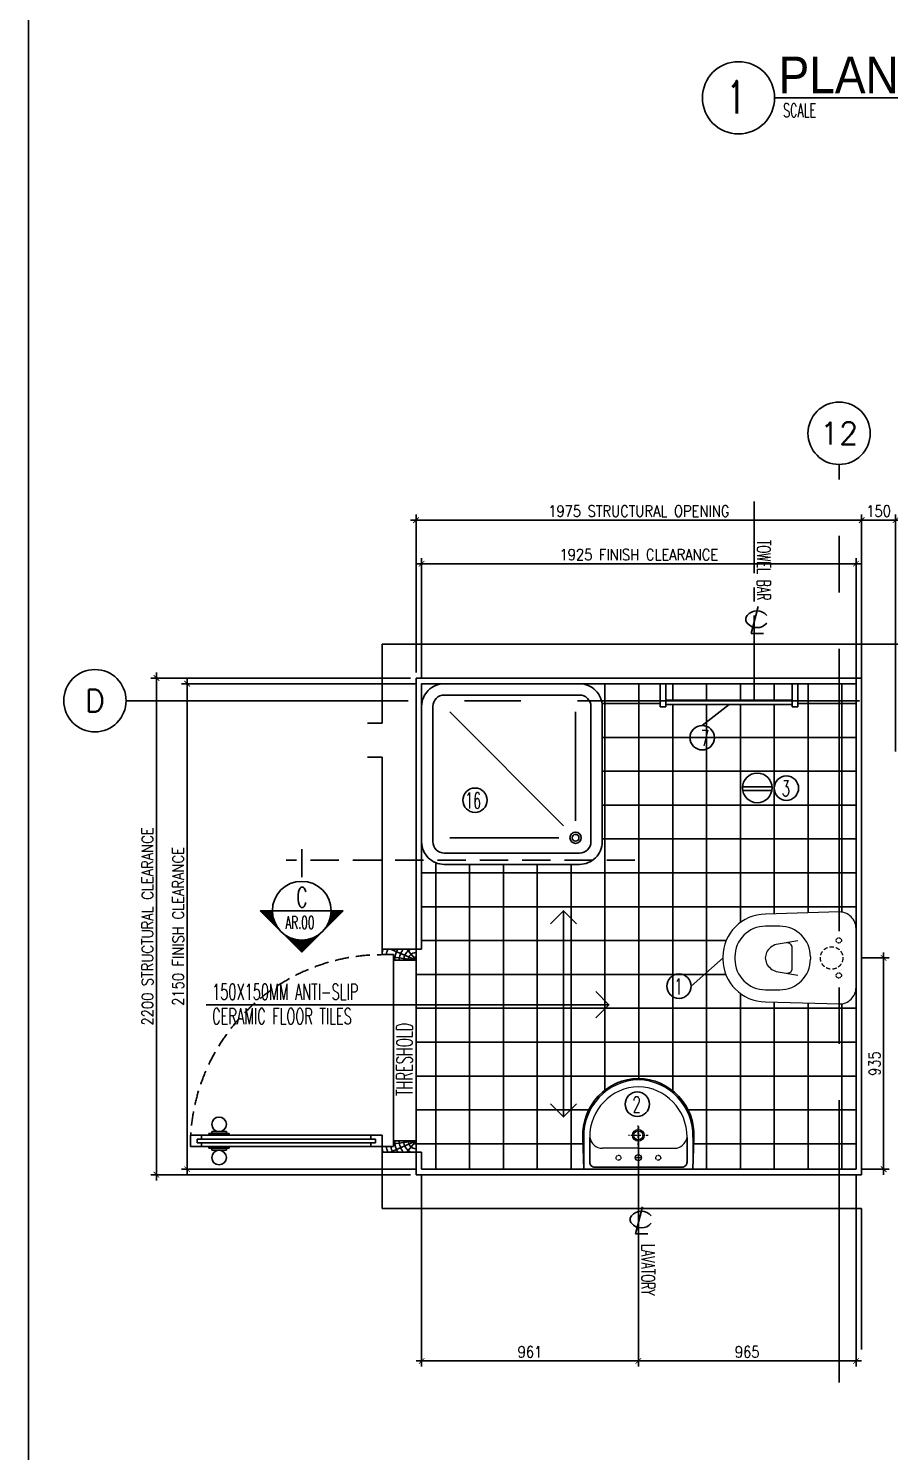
# Model space of a CAD drawing. Extents: x -263967 to -235090, y 196485 to 216410.
# Drawn here: x -263967 to -260151, y 204190 to 210493 of the extents above; entities that cross this region are included whole.
import ezdxf
from ezdxf.enums import TextEntityAlignment as Align

# ---------------------------------------------------------------- set-up
doc = ezdxf.new("R2010")
doc.units = 0
doc.header["$LTSCALE"] = 500
doc.header["$MEASUREMENT"] = 0
for name, pattern in [('CENTER2', [1.125, 0.75, -0.125, 0.125, -0.125]), ('CENTERX2', [4, 2.5, -0.5, 0.5, -0.5]), ('DASHED', [0.75, 0.5, -0.25]), ('HIDDEN', [0.375, 0.25, -0.125]), ('HIDDEN2', [0.1875, 0.125, -0.0625])]:
    doc.linetypes.add(name, pattern=pattern)
doc.layers.get('0').update_dxf_attribs({"linetype": 'CONTINUOUS'})
doc.layers.get('DEFPOINTS').update_dxf_attribs({"linetype": 'CONTINUOUS'})
for name, color, linetype in [('ARCDIMR', 4, 'CONTINUOUS'), ('AX-CR', 2, 'CONTINUOUS'), ('AX-TXT', 2, 'CONTINUOUS'), ('AXES', 11, 'CENTERX2'), ('AXIS', 11, 'CENTER2'), ('DIM-NEW', 4, 'CONTINUOUS'), ('Dimout', 4, 'CONTINUOUS'), ('DOOR', 2, 'CONTINUOUS'), ('DW', 7, 'CONTINUOUS'), ('ELE', 3, 'CONTINUOUS'), ('ELEV-MARK', 6, 'CONTINUOUS'), ('FIX', 2, 'CONTINUOUS'), ('Plaster', 7, 'CONTINUOUS'), ('SANI', 2, 'CONTINUOUS'), ('Tile', 5, 'CONTINUOUS'), ('TITLE', 1, 'CONTINUOUS'), ('TXT', 2, 'CONTINUOUS'), ('TXT1', 2, 'CONTINUOUS'), ('WALL', 6, 'CONTINUOUS'), ('WallPartition', 2, 'CONTINUOUS')]:
    doc.layers.add(name, color=color, linetype=linetype)
doc.styles.add('DIM', font='simplex.shx', dxfattribs={"width": 0.85})
doc.styles.add('ROMANS', font='romans.shx', dxfattribs={"width": 0.6})
doc.styles.add('TTXT', font='swisse.ttf', dxfattribs={"width": 0.9})
doc.dimstyles.new('DIM1-25', dxfattribs={"dimscale": 25, "dimtxt": 2, "dimasz": 1, "dimexe": 1, "dimexo": 1, "dimgap": 0.6, "dimtad": 1, "dimdec": 0, "dimdsep": 46, "dimtxsty": 'DIM', "dimblk1": 'ARCHTICK', "dimblk2": 'ARCHTICK', "dimsah": 1, "dimcen": 0.09, "dimdle": 1, "dimclrd": 256, "dimclrt": 2, "dimadec": 0, "dimazin": 0, "dimtfac": 1, "dimtdec": 0, "dimtix": 1, "dimtmove": 1, "dimatfit": 3, "dimldrblk": 'ARCHTICK', "dimfxl": 0, "dimtvp": 2, "dimtolj": 1, "dimtzin": 0, "dimarcsym": 0})

# ---------------------------------------------------------------- blocks, each defined once
blk = doc.blocks.new('A0-BOX')
at = {"layer": 'TITLE'}
blk.add_line((0, 79.7), (0, 0), dxfattribs=at)
blk = doc.blocks.new('_ARCHTICK')
at = {"color": 0, "linetype": 'ByBlock', "const_width": 0.15}
blk.add_lwpolyline([(-0.5, -0.5), (0.5, 0.5)], dxfattribs=at)
blk = doc.blocks.new('*D220')
at = {"layer": 'DEFPOINTS', "color": 0}
for p in [(-262249.2, 207616), (-263399.2, 205416), (-262249.2, 205416)]:
    blk.add_point(p, dxfattribs=at)
at = {"layer": 'Dimout', "lineweight": -2}
blk.add_line((-263399.2, 207641), (-263399.2, 205391), dxfattribs=at)
at = {"layer": 'Dimout', "color": 0, "lineweight": -2}
for p, q in [((-262274.2, 207616), (-263424.2, 207616)), ((-262274.2, 205416), (-263424.2, 205416))]:
    blk.add_line(p, q, dxfattribs=at)
at = {"layer": 'Dimout', "lineweight": -2, "xscale": 25, "yscale": 25, "zscale": 25}
for p, rotation in [((-263399.2, 207616), 90), ((-263399.2, 205416), 270)]:
    blk.add_blockref('_ARCHTICK', p, dxfattribs=dict(at, rotation=rotation))
at = {"layer": 'Dimout', "color": 2, "insert": (-263439.2, 206516), "char_height": 50, "attachment_point": 5, "rotation": 90, "style": 'DIM'}
blk.add_mtext('\\A1;2200 STRUCTURAL CLEARANCE', dxfattribs=at)
blk = doc.blocks.new('*D219')
at = {"layer": 'DEFPOINTS', "color": 0}
for p in [(-262224.2, 207591), (-263263.3, 205441), (-262224.2, 205441)]:
    blk.add_point(p, dxfattribs=at)
at = {"layer": 'Dimout', "color": 0, "lineweight": -2}
for p, q in [((-262249.2, 207591), (-263288.3, 207591)), ((-262249.2, 205441), (-263288.3, 205441))]:
    blk.add_line(p, q, dxfattribs=at)
at = {"layer": 'Dimout', "lineweight": -2}
blk.add_line((-263263.3, 207616), (-263263.3, 205416), dxfattribs=at)
at = {"layer": 'Dimout', "lineweight": -2, "xscale": 25, "yscale": 25, "zscale": 25}
for p, rotation in [((-263263.3, 207591), 90), ((-263263.3, 205441), 270)]:
    blk.add_blockref('_ARCHTICK', p, dxfattribs=dict(at, rotation=rotation))
at = {"layer": 'Dimout', "color": 2, "insert": (-263303.3, 206516), "char_height": 50, "attachment_point": 5, "rotation": 90, "style": 'DIM'}
blk.add_mtext('\\A1;2150 FINISH CLEARANCE', dxfattribs=at)
blk = doc.blocks.new('*D218')
at = {"layer": 'DEFPOINTS', "color": 0}
for p in [(-261263.7, 205441), (-260299.2, 205441), (-260299.2, 204591.2)]:
    blk.add_point(p, dxfattribs=at)
at = {"layer": 'Dimout', "color": 0, "lineweight": -2}
for p, q in [((-261263.7, 205416), (-261263.7, 204566.2)), ((-260299.2, 205416), (-260299.2, 204566.2))]:
    blk.add_line(p, q, dxfattribs=at)
at = {"layer": 'Dimout', "lineweight": -2}
blk.add_line((-261288.7, 204591.2), (-260274.2, 204591.2), dxfattribs=at)
at = {"layer": 'Dimout', "lineweight": -2, "xscale": 25, "yscale": 25, "zscale": 25, "rotation": 180}
blk.add_blockref('_ARCHTICK', (-261263.7, 204591.2), dxfattribs=at)
at = {"layer": 'Dimout', "lineweight": -2, "xscale": 25, "yscale": 25, "zscale": 25}
blk.add_blockref('_ARCHTICK', (-260299.2, 204591.2), dxfattribs=at)
at = {"layer": 'Dimout', "color": 2, "insert": (-260781.5, 204631.2), "char_height": 50, "attachment_point": 5, "style": 'DIM'}
blk.add_mtext('\\A1;965', dxfattribs=at)
blk = doc.blocks.new('*D217')
at = {"layer": 'DEFPOINTS', "color": 0}
for p in [(-262224.2, 205441), (-261263.7, 205441), (-261263.7, 204591.2)]:
    blk.add_point(p, dxfattribs=at)
at = {"layer": 'Dimout', "color": 0, "lineweight": -2}
for p, q in [((-262224.2, 205416), (-262224.2, 204566.2)), ((-261263.7, 205416), (-261263.7, 204566.2))]:
    blk.add_line(p, q, dxfattribs=at)
at = {"layer": 'Dimout', "lineweight": -2}
blk.add_line((-262249.2, 204591.2), (-261238.7, 204591.2), dxfattribs=at)
at = {"layer": 'Dimout', "lineweight": -2, "xscale": 25, "yscale": 25, "zscale": 25, "rotation": 180}
blk.add_blockref('_ARCHTICK', (-262224.2, 204591.2), dxfattribs=at)
at = {"layer": 'Dimout', "lineweight": -2, "xscale": 25, "yscale": 25, "zscale": 25}
blk.add_blockref('_ARCHTICK', (-261263.7, 204591.2), dxfattribs=at)
at = {"layer": 'Dimout', "color": 2, "insert": (-261744, 204631.2), "char_height": 50, "attachment_point": 5, "style": 'DIM'}
blk.add_mtext('\\A1;961', dxfattribs=at)
blk = doc.blocks.new('*D216')
at = {"layer": 'DEFPOINTS', "color": 0}
for p in [(-260299.2, 206376.3), (-260177, 206376.3), (-260299.2, 205441)]:
    blk.add_point(p, dxfattribs=at)
at = {"layer": 'Dimout', "color": 0, "lineweight": -2}
for p, q in [((-260274.2, 206376.3), (-260152, 206376.3)), ((-260274.2, 205441), (-260152, 205441))]:
    blk.add_line(p, q, dxfattribs=at)
at = {"layer": 'Dimout', "lineweight": -2}
blk.add_line((-260177, 205416), (-260177, 206401.3), dxfattribs=at)
at = {"layer": 'Dimout', "lineweight": -2, "xscale": 25, "yscale": 25, "zscale": 25}
for p, rotation in [((-260177, 206376.3), 90), ((-260177, 205441), 270)]:
    blk.add_blockref('_ARCHTICK', p, dxfattribs=dict(at, rotation=rotation))
at = {"layer": 'Dimout', "color": 2, "insert": (-260217, 205908.6), "char_height": 50, "attachment_point": 5, "rotation": 90, "style": 'DIM'}
blk.add_mtext('\\A1;935', dxfattribs=at)
blk = doc.blocks.new('SCNTR', base_point=(3632.66, 549.66))
for q in [(3633.89, 554.57), (3636.1, 543.44)]:
    blk.add_line((3631.12, 543.44), q)
for centre, radius, start, end in [((3633.47, 547.5), 5.23, 39.48835, 140.51165), ((3630.8, 549.38), 1.99, 133.30843, 182.47887), ((3630.8, 549.21), 1.99, 177.52113, 226.69157), ((3633.47, 551.09), 5.23, 219.48835, 320.51165)]:
    blk.add_arc(centre, radius, start, end)
blk = doc.blocks.new('A$C6F351844')
for p, q in [((0, 0.1016), (0.0254, 0.1016)), ((0, 0), (0, 0.1016)), ((0.0254, 0.1016), (0.0254, 0)), ((0.5842, 0.0921), (0.0254, 0.0921)), ((0.5842, 0.073), (0.0254, 0.073)), ((0.5842, 0), (0.5842, 0.1016)), ((0.5842, 0.1016), (0.6096, 0.1016)), ((0.6096, 0.1016), (0.6096, 0)), ((0.0254, 0), (0, 0)), ((0.6096, 0), (0.5842, 0))]:
    blk.add_line(p, q)
blk = doc.blocks.new('A$C67076F16')
at = {"layer": 'DIM-NEW'}
for p, q in [((0.0127, 0.0913), (0.1876, 0.0913)), ((0.0138, 0.1136), (0.1863, 0.1136))]:
    blk.add_line(p, q, dxfattribs=at)
at = {"layer": 'DW'}
blk.add_lwpolyline([(0, 0.2), (0, 0), (0.2, 0), (0.2, 0.2)], close=True, dxfattribs=at)
at = {"layer": 'FIX', "color": 2}
blk.add_circle((0.1, 0.0983), 0.0876, dxfattribs=at)
blk = doc.blocks.new('*D212')
at = {"layer": 'DEFPOINTS', "color": 0}
for p in [(-260274.2, 208315.7), (-260274.2, 208235.6), (-260124.2, 207266)]:
    blk.add_point(p, dxfattribs=at)
at = {"layer": 'Dimout', "color": 0, "lineweight": -2}
for p, q in [((-260274.2, 208260.6), (-260274.2, 208340.7)), ((-260124.2, 207291), (-260124.2, 208340.7))]:
    blk.add_line(p, q, dxfattribs=at)
at = {"layer": 'Dimout', "lineweight": -2}
blk.add_line((-260099.2, 208315.7), (-260299.2, 208315.7), dxfattribs=at)
at = {"layer": 'Dimout', "lineweight": -2, "xscale": 25, "yscale": 25, "zscale": 25, "rotation": 180}
blk.add_blockref('_ARCHTICK', (-260274.2, 208315.7), dxfattribs=at)
at = {"layer": 'Dimout', "lineweight": -2, "xscale": 25, "yscale": 25, "zscale": 25}
blk.add_blockref('_ARCHTICK', (-260124.2, 208315.7), dxfattribs=at)
at = {"layer": 'Dimout', "color": 2, "insert": (-260199.2, 208355.7), "char_height": 50, "attachment_point": 5, "style": 'DIM'}
blk.add_mtext('\\A1;150', dxfattribs=at)
blk = doc.blocks.new('*D211')
at = {"layer": 'DEFPOINTS', "color": 0}
for p in [(-260299.2, 208122.7), (-262224.2, 207591), (-260299.2, 207241)]:
    blk.add_point(p, dxfattribs=at)
at = {"layer": 'Dimout', "color": 0, "lineweight": -2}
for p, q in [((-262224.2, 207616), (-262224.2, 208147.7)), ((-260299.2, 207266), (-260299.2, 208147.7))]:
    blk.add_line(p, q, dxfattribs=at)
at = {"layer": 'Dimout', "lineweight": -2}
blk.add_line((-262249.2, 208122.7), (-260274.2, 208122.7), dxfattribs=at)
at = {"layer": 'Dimout', "lineweight": -2, "xscale": 25, "yscale": 25, "zscale": 25, "rotation": 180}
blk.add_blockref('_ARCHTICK', (-262224.2, 208122.7), dxfattribs=at)
at = {"layer": 'Dimout', "lineweight": -2, "xscale": 25, "yscale": 25, "zscale": 25}
blk.add_blockref('_ARCHTICK', (-260299.2, 208122.7), dxfattribs=at)
at = {"layer": 'Dimout', "color": 2, "insert": (-261261.7, 208162.7), "char_height": 50, "attachment_point": 5, "style": 'DIM'}
blk.add_mtext('\\A1;1925 FINISH CLEARANCE', dxfattribs=at)
blk = doc.blocks.new('*D210')
at = {"layer": 'DEFPOINTS', "color": 0}
for p in [(-260274.2, 208315.7), (-262249.2, 207616), (-260274.2, 207266)]:
    blk.add_point(p, dxfattribs=at)
at = {"layer": 'Dimout', "color": 0, "lineweight": -2}
for p, q in [((-262249.2, 207641), (-262249.2, 208340.7)), ((-260274.2, 207291), (-260274.2, 208340.7))]:
    blk.add_line(p, q, dxfattribs=at)
at = {"layer": 'Dimout', "lineweight": -2}
blk.add_line((-262274.2, 208315.7), (-260249.2, 208315.7), dxfattribs=at)
at = {"layer": 'Dimout', "lineweight": -2, "xscale": 25, "yscale": 25, "zscale": 25, "rotation": 180}
blk.add_blockref('_ARCHTICK', (-262249.2, 208315.7), dxfattribs=at)
at = {"layer": 'Dimout', "lineweight": -2, "xscale": 25, "yscale": 25, "zscale": 25}
blk.add_blockref('_ARCHTICK', (-260274.2, 208315.7), dxfattribs=at)
at = {"layer": 'Dimout', "color": 2, "insert": (-261261.7, 208355.7), "char_height": 50, "attachment_point": 5, "style": 'DIM'}
blk.add_mtext('\\A1;1975 STRUCTURAL OPENING', dxfattribs=at)
blk = doc.blocks.new('*X5')
at = {"color": 0}
for p, q in [((14608, 7877), (14819, 8088)), ((14625, 7890), (14821, 8086)), ((14637, 7899), (14823, 8084)), ((14647, 7905), (14825, 8082)), ((14656, 7910), (14826, 8081)), ((14664, 7915), (14828, 8079)), ((14671, 7919), (14830, 8077)), ((14678, 7922), (14832, 8075)), ((14685, 7925), (14833, 8073)), ((14691, 7928), (14835, 8072)), ((14697, 7930), (14837, 8070)), ((14703, 7933), (14839, 8068)), ((14709, 7935), (14841, 8066)), ((14714, 7937), (14842, 8065)), ((14719, 7938), (14844, 8063)), ((14725, 7940), (14846, 8061)), ((14730, 7941), (14848, 8059)), ((14734, 7943), (14849, 8058)), ((14739, 7944), (14851, 8056)), ((14744, 7945), (14853, 8054)), ((14749, 7946), (14855, 8052)), ((14753, 7947), (14856, 8051)), ((14757, 7948), (14858, 8049)), ((14762, 7949), (14860, 8047)), ((14766, 7950), (14862, 8045)), ((14770, 7950), (14863, 8043)), ((14774, 7951), (14865, 8042)), ((14778, 7951), (14867, 8040)), ((14782, 7952), (14869, 8038)), ((14786, 7952), (14871, 8036)), ((14790, 7953), (14872, 8035)), ((14794, 7953), (14874, 8033)), ((14798, 7953), (14876, 8031)), ((14802, 7953), (14878, 8029)), ((14805, 7954), (14879, 8028)), ((14809, 7954), (14881, 8026)), ((14813, 7954), (14883, 8024)), ((14816, 7954), (14885, 8022)), ((14820, 7954), (14886, 8020)), ((14823, 7954), (14888, 8019)), ((14827, 7954), (14890, 8017)), ((14830, 7954), (14892, 8015)), ((14834, 7953), (14894, 8013)), ((14837, 7953), (14895, 8012)), ((14840, 7953), (14897, 8010)), ((14844, 7953), (14899, 8008)), ((14847, 7953), (14901, 8006)), ((14850, 7952), (14902, 8005)), ((14853, 7952), (14904, 8003)), ((14856, 7952), (14906, 8001)), ((14860, 7951), (14908, 7999)), ((14863, 7951), (14909, 7997)), ((14866, 7950), (14911, 7996)), ((14869, 7950), (14913, 7994)), ((14872, 7949), (14915, 7992)), ((14875, 7949), (14917, 7990)), ((14878, 7948), (14918, 7989)), ((14881, 7948), (14920, 7987)), ((14884, 7947), (14922, 7985)), ((14887, 7947), (14924, 7983)), ((14890, 7946), (14925, 7982)), ((14893, 7945), (14927, 7980)), ((14895, 7945), (14929, 7978)), ((14898, 7944), (14931, 7976)), ((14901, 7943), (14932, 7974)), ((14904, 7942), (14934, 7973)), ((14907, 7942), (14936, 7971)), ((14909, 7941), (14938, 7969)), ((14912, 7940), (14939, 7967)), ((14915, 7939), (14941, 7966)), ((14917, 7938), (14943, 7964)), ((14920, 7937), (14945, 7962)), ((14923, 7937), (14947, 7960)), ((14925, 7936), (14948, 7959)), ((14928, 7935), (14950, 7957)), ((14931, 7934), (14952, 7955)), ((14933, 7933), (14954, 7953)), ((14936, 7932), (14955, 7952)), ((14938, 7931), (14957, 7950)), ((14941, 7930), (14959, 7948)), ((14943, 7929), (14961, 7946)), ((14946, 7928), (14962, 7944)), ((14948, 7927), (14964, 7943)), ((14951, 7926), (14966, 7941)), ((14953, 7925), (14968, 7939)), ((14956, 7923), (14970, 7937)), ((14958, 7922), (14971, 7936)), ((14960, 7921), (14973, 7934)), ((14963, 7920), (14975, 7932)), ((14965, 7919), (14977, 7930)), ((14967, 7918), (14978, 7929)), ((14970, 7916), (14980, 7927)), ((14972, 7915), (14982, 7925)), ((14974, 7914), (14984, 7923)), ((14977, 7913), (14985, 7921)), ((14979, 7911), (14987, 7920)), ((14981, 7910), (14989, 7918)), ((14983, 7909), (14991, 7916)), ((14986, 7908), (14993, 7914)), ((14988, 7906), (14994, 7913)), ((14990, 7905), (14996, 7911)), ((14992, 7903), (14998, 7909)), ((14994, 7902), (15000, 7907)), ((14997, 7901), (15001, 7906)), ((14999, 7899), (15003, 7904)), ((15001, 7898), (15005, 7902)), ((15003, 7896), (15007, 7900)), ((15005, 7895), (15008, 7898)), ((15007, 7894), (15010, 7897)), ((15009, 7892), (15012, 7895)), ((15011, 7891), (15014, 7893)), ((15013, 7889), (15016, 7891)), ((15015, 7888), (15017, 7890)), ((15017, 7886), (15019, 7888)), ((15019, 7884), (15021, 7886)), ((15021, 7883), (15023, 7884)), ((15023, 7881), (15024, 7883)), ((15025, 7880), (15026, 7881)), ((14360, 7629), (14571, 7839)), ((14364, 7629), (14557, 7822)), ((14368, 7629), (14549, 7810)), ((14371, 7629), (14542, 7800)), ((14375, 7629), (14537, 7791)), ((14378, 7629), (14533, 7783)), ((14382, 7629), (14529, 7776)), ((14385, 7629), (14525, 7769)), ((14389, 7629), (14522, 7762)), ((14392, 7629), (14519, 7756)), ((14396, 7629), (14517, 7750)), ((14399, 7629), (14515, 7744)), ((14403, 7629), (14513, 7739)), ((14406, 7629), (14511, 7733)), ((14410, 7629), (14509, 7728)), ((14413, 7629), (14507, 7723)), ((15027, 7878), (15028, 7879)), ((15029, 7877), (15030, 7877)), ((15031, 7875), (15031, 7875)), ((15033, 7873), (15033, 7874)), ((15035, 7872), (15035, 7872)), ((15036, 7870), (15037, 7870)), ((15038, 7868), (15038, 7868)), ((15040, 7867), (15040, 7867)), ((15042, 7865), (15042, 7865)), ((15044, 7863), (15044, 7863)), ((15046, 7861), (15046, 7861)), ((15047, 7860), (15047, 7860)), ((15051, 7856), (15051, 7856)), ((15053, 7854), (15053, 7854)), ((15054, 7852), (15054, 7853)), ((15056, 7851), (15056, 7851)), ((15058, 7849), (15058, 7849)), ((15059, 7847), (15060, 7847)), ((15061, 7845), (15061, 7845)), ((15063, 7843), (15063, 7844)), ((15064, 7841), (15065, 7842)), ((15066, 7839), (15067, 7840)), ((15068, 7837), (15069, 7838)), ((15069, 7836), (15070, 7837)), ((15071, 7834), (15072, 7835)), ((15072, 7832), (15074, 7833)), ((15074, 7830), (15076, 7831)), ((15076, 7828), (15077, 7830)), ((15077, 7826), (15079, 7828)), ((15079, 7824), (15081, 7826)), ((15080, 7822), (15083, 7824)), ((15082, 7820), (15084, 7822)), ((15083, 7818), (15086, 7821)), ((15085, 7815), (15088, 7819)), ((15086, 7813), (15090, 7817)), ((15087, 7811), (15092, 7815)), ((15089, 7809), (15093, 7814)), ((15090, 7807), (15095, 7812)), ((15092, 7805), (15097, 7810)), ((15093, 7803), (15099, 7808)), ((15094, 7801), (15100, 7807)), ((15096, 7798), (15102, 7805)), ((15097, 7796), (15104, 7803)), ((15098, 7794), (15106, 7801)), ((15100, 7792), (15107, 7799)), ((15101, 7790), (15109, 7798)), ((15102, 7787), (15111, 7796)), ((15104, 7785), (15113, 7794)), ((15105, 7783), (15115, 7792)), ((15106, 7780), (15116, 7791)), ((15107, 7778), (15118, 7789)), ((15108, 7776), (15120, 7787)), ((15110, 7773), (15122, 7785)), ((15111, 7771), (15123, 7784)), ((15112, 7769), (15125, 7782)), ((15113, 7766), (15127, 7780)), ((15114, 7764), (15129, 7778)), ((15115, 7761), (15130, 7777)), ((15116, 7759), (15132, 7775)), ((15117, 7756), (15134, 7773)), ((15118, 7754), (15136, 7771)), ((15119, 7751), (15137, 7769)), ((15121, 7749), (15139, 7768)), ((15122, 7746), (15141, 7766)), ((15122, 7744), (15143, 7764)), ((15123, 7741), (15145, 7762)), ((15124, 7739), (15146, 7761)), ((15125, 7736), (15148, 7759)), ((15126, 7733), (15150, 7757)), ((15127, 7731), (15152, 7755)), ((15128, 7728), (15153, 7754)), ((15129, 7725), (15155, 7752)), ((15130, 7723), (15157, 7750)), ((15130, 7720), (15159, 7748)), ((15131, 7717), (15160, 7746)), ((15132, 7714), (15162, 7745)), ((15133, 7712), (15164, 7743)), ((15133, 7709), (15166, 7741)), ((15134, 7706), (15168, 7739)), ((15135, 7703), (15169, 7738)), ((15136, 7700), (15171, 7736)), ((15136, 7697), (15173, 7734)), ((15137, 7695), (15175, 7732)), ((15137, 7692), (15176, 7731)), ((15138, 7689), (15178, 7729)), ((15139, 7686), (15180, 7727)), ((15139, 7683), (15182, 7725)), ((15140, 7680), (15183, 7723)), ((15140, 7676), (15185, 7722)), ((14417, 7629), (14506, 7718)), ((14421, 7629), (14505, 7713)), ((14424, 7629), (14503, 7708)), ((14428, 7629), (14502, 7703)), ((14431, 7629), (14501, 7699)), ((14435, 7629), (14500, 7694)), ((14438, 7629), (14499, 7690)), ((14442, 7629), (14499, 7686)), ((14445, 7629), (14498, 7681)), ((14449, 7629), (14497, 7677)), ((14452, 7629), (14497, 7673)), ((14456, 7629), (14496, 7669)), ((14459, 7629), (14496, 7665)), ((14463, 7629), (14495, 7661)), ((14466, 7629), (14495, 7657)), ((14470, 7629), (14494, 7653)), ((14474, 7629), (14494, 7649)), ((14477, 7629), (14494, 7646)), ((14481, 7629), (14494, 7642)), ((14484, 7629), (14494, 7638)), ((14488, 7629), (14494, 7635)), ((14491, 7629), (14494, 7631)), ((15140, 7673), (15187, 7720)), ((15141, 7670), (15189, 7718)), ((15141, 7667), (15191, 7716)), ((15142, 7664), (15192, 7715)), ((15142, 7661), (15194, 7713)), ((15142, 7658), (15196, 7711)), ((15143, 7654), (15198, 7709)), ((15143, 7651), (15199, 7708)), ((15143, 7648), (15201, 7706)), ((15143, 7644), (15203, 7704)), ((15143, 7641), (15205, 7702)), ((15143, 7637), (15206, 7700)), ((15143, 7634), (15208, 7699)), ((15144, 7631), (15210, 7697)), ((15145, 7629), (15212, 7695)), ((15149, 7629), (15214, 7693)), ((15152, 7629), (15215, 7692)), ((15156, 7629), (15217, 7690)), ((15159, 7629), (15219, 7688)), ((15163, 7629), (15221, 7686)), ((15167, 7629), (15222, 7685)), ((15170, 7629), (15224, 7683)), ((15174, 7629), (15226, 7681)), ((15177, 7629), (15228, 7679)), ((15181, 7629), (15229, 7678)), ((15184, 7629), (15231, 7676)), ((15188, 7629), (15233, 7674)), ((15191, 7629), (15235, 7672)), ((15195, 7629), (15236, 7670)), ((15198, 7629), (15238, 7669)), ((15202, 7629), (15240, 7667)), ((15205, 7629), (15242, 7665)), ((15209, 7629), (15244, 7663)), ((15212, 7629), (15245, 7662)), ((15216, 7629), (15247, 7660)), ((15220, 7629), (15249, 7658)), ((15223, 7629), (15251, 7656)), ((15227, 7629), (15252, 7655)), ((15230, 7629), (15254, 7653)), ((15234, 7629), (15256, 7651)), ((15237, 7629), (15258, 7649)), ((15241, 7629), (15259, 7647)), ((15244, 7629), (15261, 7646)), ((15248, 7629), (15263, 7644)), ((15251, 7629), (15265, 7642)), ((15255, 7629), (15267, 7640)), ((15258, 7629), (15268, 7639)), ((15262, 7629), (15270, 7637)), ((15266, 7629), (15272, 7635)), ((15269, 7629), (15274, 7633)), ((15273, 7629), (15275, 7632)), ((15276, 7629), (15277, 7630))]:
    blk.add_line(p, q, dxfattribs=at)
blk = doc.blocks.new('AXU')
at = {"layer": 'AX-CR'}
blk.add_circle((0, 350), 350, dxfattribs=at)
at = {"layer": 'AX-TXT', "style": 'ROMANS'}
blk.add_attdef('AX', text='', height=250, dxfattribs=at).set_placement((0, 350), align=Align.MIDDLE)
blk = doc.blocks.new('SHR1')
at = {"layer": 'FIX'}
for p, q in [((-195.7, 195.7), (-700, 700)), ((-142.7, 217.7), (-142.7, 700)), ((-217.7, 142.7), (-700, 142.7))]:
    blk.add_line(p, q, dxfattribs=at)
for points in [[(-825, 125), (-825, 725, -0.414214), (-725, 825), (-125, 825, -0.414214), (-25, 725), (-25, 125, -0.414214), (-125, 25), (-725, 25, -0.414214)], [(-775, 125), (-775, 725, -0.414214), (-725, 775), (-125, 775, -0.414214), (-75, 725), (-75, 125, -0.414214), (-125, 75), (-725, 75, -0.414214)]]:
    blk.add_lwpolyline(points, format="xyb", close=True, dxfattribs=at)
for radius in [25, 15]:
    blk.add_circle((-142.7, 142.7), radius, dxfattribs=at)
blk = doc.blocks.new('LAV1')
at = {"layer": 'FIX', "linetype": 'DASHED', "lineweight": 20, "ltscale": 0.05}
for p, q in [((49.5, 220), (-50.5, 220)), ((-0.5, 170), (-0.5, 270)), ((-0.5, 170), (-0.5, 270))]:
    blk.add_line(p, q, dxfattribs=at)
at = {"layer": 'FIX', "linetype": 'ByBlock', "ltscale": 0.3}
for p, q in [((-280, 210), (-275, 50)), ((-245, 210), (-245, 85)), ((245, 210), (245, 85)), ((280, 210), (275, 50)), ((0, 60), (-220.2, 60)), ((0, 60), (220.2, 60))]:
    blk.add_line(p, q, dxfattribs=at)
at = {"layer": 'FIX', "linetype": 'Continuous', "lineweight": 20}
for p, q in [((-275, 210), (-275, 50)), ((0, 155), (-181.4, 155)), ((0, 155), (181.4, 155)), ((275, 210), (275, 50)), ((0, 50), (-275, 50)), ((0, 50), (-252.5, 50)), ((0, 50), (252.5, 50)), ((0, 50), (275, 50))]:
    blk.add_line(p, q, dxfattribs=at)
at = {"layer": 'FIX', "lineweight": 20}
for p, q in [((15.6, 107.5), (-15.5, 107.5)), ((0, 92), (0, 123))]:
    blk.add_line(p, q, dxfattribs=at)
for centre, radius in [((-0.5, 220), 29.5), ((-0.5, 220), 22.5), ((0, 107.5), 15.5)]:
    blk.add_circle(centre, radius, dxfattribs=at)
at = {"layer": 'FIX', "linetype": 'HIDDEN', "lineweight": 20, "ltscale": 0.05}
for centre in [(-100, 107.5), (100, 107.5)]:
    blk.add_circle(centre, 12.4, dxfattribs=at)
at = {"layer": 'FIX', "linetype": 'ByBlock', "ltscale": 0.3}
for centre, radius, start, end in [((6.9, 220), 287, 91.37765, 182.00641), ((-6.9, 220), 287, 357.99359, 88.62235), ((-220.1, 84.9), 24.9, 179.70214, 269.94861), ((220.1, 84.9), 24.9, 270.05139, 0.29786)]:
    blk.add_arc(centre, radius, start, end, dxfattribs=at)
at = {"layer": 'FIX', "linetype": 'Continuous', "lineweight": 20}
for centre, radius, start, end in [((8.4, 216.7), 283.4, 91.6988, 181.35097), ((7.6, 212.5), 252.7, 91.73281, 180.48842), ((-8.4, 216.7), 283.4, 358.64903, 88.3012), ((-7.6, 212.5), 252.7, 359.51158, 88.26719), ((-179.2, 221.8), 66.9, 190.20056, 268.07863), ((179.2, 221.8), 66.9, 271.92137, 349.79944)]:
    blk.add_arc(centre, radius, start, end, dxfattribs=at)
blk = doc.blocks.new('DOOR90')
at = {"layer": 'DOOR', "color": 0, "linetype": 'ByBlock'}
for p, q in [((-150, 0), (-150, -25)), ((-150, 0), (0, 0)), ((0, -50), (0, 0)), ((-1000, -25), (-1000, -75)), ((-1000, -75), (-1000, -25)), ((-950, -25), (-1000, -25)), ((-970, -42), (-970, -58)), ((-950, -42), (-970, -42)), ((-950, -58), (-970, -58)), ((-950, -25), (-950, -42)), ((-950, -58), (-950, -75)), ((-917.6, -25), (-917.6, -17.8)), ((-827.6, -17.8), (-917.6, -17.8)), ((-905, -17.8), (-905, -8.8)), ((-905, -8.8), (-840.2, -8.8)), ((-905, -17.8), (-840.2, -17.8)), ((-840.2, -17.8), (-840.2, -8.8)), ((-827.6, -25), (-827.6, -17.8)), ((-200, -42), (-200, -25)), ((-200, -25), (-150, -25)), ((-180, -42), (-200, -42)), ((-200, -75), (-200, -58)), ((-200, -58), (-180, -58)), ((-180, -58), (-180, -42)), ((-150, -75), (-150, -25)), ((-150, -25), (-100, -25)), ((-100, -25), (-100, -50)), ((-100, -50), (0, -50)), ((-950, -75), (-1000, -75)), ((-917.6, -75), (-917.6, -82.2)), ((-827.6, -82.2), (-917.6, -82.2)), ((-905, -82.2), (-905, -91.2)), ((-905, -82.2), (-840.2, -82.2)), ((-905, -91.2), (-840.2, -91.2)), ((-840.2, -82.2), (-840.2, -91.2)), ((-827.6, -75), (-827.6, -82.2)), ((-150, -75), (-200, -75)), ((-150, -900), (-150, -875)), ((-150, -875), (-100, -875)), ((-100, -850), (0, -850)), ((-100, -875), (-100, -850)), ((0, -850), (0, -900)), ((0, -900), (-150, -900)), ((-150, -900), (0, -900))]:
    blk.add_line(p, q, dxfattribs=at)
at = {"layer": 'DOOR', "color": 9, "linetype": 'ByBlock'}
for p, q in [((0, -50), (-113.7, 0)), ((0, -50), (-40.1, 0)), ((0, -50), (-100, -36.6)), ((0, -850), (-113.7, -900)), ((0, -850), (-100, -863.4)), ((0, -850), (-40.1, -900))]:
    blk.add_line(p, q, dxfattribs=at)
at = {"layer": 'DOOR', "linetype": 'ByBlock'}
for p, q in [((-200, -25), (-950, -25)), ((-200, -42), (-950, -42)), ((-200, -58), (-950, -58)), ((-950, -75), (-200, -75))]:
    blk.add_line(p, q, dxfattribs=at)
at = {"layer": 'DOOR', "color": 0, "linetype": 'ByBlock'}
for centre in [(-872.6, 23.5), (-872.6, -123.5)]:
    blk.add_circle(centre, 32.4, dxfattribs=at)
at = {"layer": 'DOOR', "color": 9, "linetype": 'ByBlock'}
for centre, radius, start, end in [((0, -50), 154.4, 161.10529, 166.28577), ((0, -50), 134.4, 158.15985, 169.28002), ((0, -50), 94.4, 148.01819, 180), ((0, -50), 74.4, 137.77643, 180), ((0, -50), 114.4, 154.08384, 167.37743), ((0, -50), 54.4, 113.20738, 180), ((0, -50), 34.4, 90, 180), ((0, -50), 14.4, 90, 180), ((0, -850), 134.4, 190.71998, 201.84015), ((0, -850), 94.4, 180, 211.98181), ((0, -850), 74.4, 180, 222.22357), ((0, -850), 54.4, 180, 246.79262), ((0, -850), 34.4, 180, 270), ((0, -850), 14.4, 180, 270), ((0, -850), 154.4, 193.71423, 198.89471)]:
    blk.add_arc(centre, radius, start, end, dxfattribs=at)
at = {"layer": 'DOOR', "linetype": 'HIDDEN', "ltscale": 0.5}
blk.add_arc((-150, -25), 850, 180, 270, dxfattribs=at)
blk = doc.blocks.new('WC1')
at = {"layer": 'FIX', "lineweight": 20}
for p, q in [((-210, 203.8), (-538, 193.8)), ((-475, 140.8), (-538, 140.8)), ((-394.8, 75.7), (-490.4, 60.1)), ((-727, 4.8), (-727, -4.8)), ((-674, 4.8), (-674, -4.8)), ((-533.7, 24.2), (-539.5, 0)), ((-539.5, 0), (-533.7, -24.2)), ((-339, 4.8), (-339, -4.8)), ((-490.4, -60.1), (-394.8, -75.7)), ((-538, -140.8), (-475, -140.8)), ((-538, -193.8), (-210, -203.8))]:
    blk.add_line(p, q, dxfattribs=at)
at = {"layer": 'FIX', "linetype": 'Continuous', "lineweight": 20}
blk.add_line((-420.1, -47.3), (-420.4, 44.6), dxfattribs=at)
at = {"layer": 'FIX', "lineweight": 20}
blk.add_lwpolyline([(-213.2, -203.8), (-210, -203.8, 0.414214), (-137, -130.8), (-137, 0), (-137, 130.8, 0.414214), (-210, 203.8)], format="xyb", dxfattribs=at)
at = {"layer": 'FIX', "linetype": 'HIDDEN', "lineweight": 20, "ltscale": 0.05}
for centre in [(-213.2, 77.5), (-213.2, -77.5)]:
    blk.add_circle(centre, 11.6, dxfattribs=at)
at = {"layer": 'FIX', "linetype": 'HIDDEN2', "lineweight": 20, "ltscale": 0.3}
blk.add_circle((-245, 0), 49.8, dxfattribs=at)
at = {"layer": 'FIX', "lineweight": 20}
for centre, radius, start, end in [((-538, 4.8), 189, 90, 180), ((-538, 4.8), 136, 90, 180), ((-475, 4.8), 136, 360, 90), ((-473, -6.9), 68.2, 128.92417, 152.84682), ((-464.4, -17.6), 82, 108.49595, 128.92417), ((-538, -4.8), 189, 180, 270), ((-538, -4.8), 136, 180, 270), ((-473, 6.9), 68.2, 207.15318, 231.07583), ((-464.4, 17.6), 82, 231.07583, 251.50405), ((-475, -4.8), 136, 270, 0)]:
    blk.add_arc(centre, radius, start, end, dxfattribs=at)
at = {"layer": 'FIX', "linetype": 'Continuous', "lineweight": 20}
for centre, start, end in [((-442.7, 45.5), 357.66621, 91.61215), ((-442.4, -45.6), 268.38785, 2.33379)]:
    blk.add_arc(centre, 22.3, start, end, dxfattribs=at)

msp = doc.modelspace()

# ---------------------------------------------------------------- linework, layer by layer
at = {"layer": 'AXES'}
for p, q in [((-260374.2, 204495.8), (-260374.2, 208562.3)), ((-263534.1, 207516), (-258574.2, 207516))]:
    msp.add_line(p, q, dxfattribs=at)
at = {"layer": 'AXIS'}
for p, q in [((-260751.2, 207518), (-260751.2, 208398.5)), ((-261263.7, 204843.9), (-261263.7, 205629.3))]:
    msp.add_line(p, q, dxfattribs=at)
at = {"layer": 'ELE'}
for p, q in [((-261595.9, 206585.4), (-261595.9, 205672.3)), ((-262349.2, 205541), (-262349.2, 206366)), ((-262249.2, 206366), (-262249.2, 205566)), ((-263179.5, 206169.4), (-261394, 206169.4))]:
    msp.add_line(p, q, dxfattribs=at)
at = {"layer": 'ELEV-MARK', "color": 6, "linetype": 'HIDDEN'}
for p, q in [((-262755.8, 206859), (-262755.8, 206715.7)), ((-261278.9, 206810.2), (-262824.2, 206810.2))]:
    msp.add_line(p, q, dxfattribs=at)
at = {"layer": 'ELEV-MARK', "color": 6}
for p, q in [((-262885.8, 206585.7), (-262939.6, 206585.7)), ((-262939.6, 206585.7), (-262755.8, 206401.8)), ((-262625.8, 206585.7), (-262885.8, 206585.7)), ((-262571.9, 206585.7), (-262755.8, 206401.8)), ((-262571.9, 206585.7), (-262625.8, 206585.7))]:
    msp.add_line(p, q, dxfattribs=at)
msp.add_circle((-262755.8, 206585.7), 130, dxfattribs=at)
at = {"layer": 'FIX', "color": 2}
for p, q in [((-260980.9, 207405.9), (-260862.1, 207498.9)), ((-261029.6, 206251.5), (-260888.7, 206376.5))]:
    msp.add_line(p, q, dxfattribs=at)
for centre in [(-260980.9, 207351.9), (-261987.6, 207075.2), (-260607.7, 207128.5), (-261083.5, 206251.5), (-261268.6, 205728.7)]:
    msp.add_circle(centre, 54, dxfattribs=at)
at = {"layer": 'Plaster'}
for p, q in [((-262249.2, 206416), (-262224.2, 206416)), ((-262249.2, 205516), (-262224.2, 205516))]:
    msp.add_line(p, q, dxfattribs=at)
msp.add_lwpolyline([(-262224.2, 205516), (-262224.2, 205441), (-260299.2, 205441), (-260299.2, 207591), (-262224.2, 207591), (-262224.2, 206416)], dxfattribs=at)
at = {"layer": 'SANI', "color": 6}
msp.add_line((-260660, 210186.4), (-258825.4, 210186.4), dxfattribs=at)
at = {"layer": 'Tile'}
for p, q in [((-262161.7, 207591), (-262161.7, 207583.7)), ((-261411.7, 207591), (-261411.7, 205789.3)), ((-261261.7, 207591), (-261261.7, 205843.2)), ((-261111.7, 207591), (-261111.7, 207518)), ((-260961.7, 207591), (-260961.7, 207518)), ((-260811.7, 207591), (-260811.7, 207518)), ((-260661.7, 207591), (-260661.7, 207518)), ((-260511.7, 207591), (-260511.7, 206575.8)), ((-260361.7, 207591), (-260361.7, 206579.3)), ((-262223.4, 207503.5), (-262224.2, 207503.5)), ((-261166.9, 207503.5), (-261425, 207503.5)), ((-261111.7, 207498.9), (-261111.7, 205789.3)), ((-260961.7, 207498.9), (-260961.7, 205441)), ((-260811.7, 207498.9), (-260811.7, 206533.7)), ((-260661.7, 207498.9), (-260661.7, 206571.3)), ((-260299.2, 207503.5), (-260557.3, 207503.5)), ((-260299.2, 207353.5), (-261424.2, 207353.5)), ((-260299.2, 207203.5), (-261424.2, 207203.5)), ((-260299.2, 207053.5), (-261424.2, 207053.5)), ((-260299.2, 206903.5), (-261424.2, 206903.5)), ((-260299.2, 206753.5), (-262224.2, 206753.5)), ((-262161.7, 206798.3), (-262161.7, 205441)), ((-262011.7, 206791), (-262011.7, 205441)), ((-261861.7, 206791), (-261861.7, 205441)), ((-261711.7, 206791), (-261711.7, 205441)), ((-261561.7, 206791), (-261561.7, 205441)), ((-260299.2, 206603.5), (-262224.2, 206603.5)), ((-260874.8, 206453.5), (-262224.2, 206453.5)), ((-260876.6, 206303.5), (-262249.2, 206303.5)), ((-260811.7, 206218.8), (-260811.7, 205441)), ((-260299.2, 206153.5), (-262249.2, 206153.5)), ((-260661.7, 206181.3), (-260661.7, 205441)), ((-260511.7, 206176.7), (-260511.7, 205441)), ((-260361.7, 206173.2), (-260361.7, 205441)), ((-260299.2, 206003.5), (-262249.2, 206003.5)), ((-260299.2, 205853.5), (-262249.2, 205853.5)), ((-261481.7, 205703.5), (-262249.2, 205703.5)), ((-260299.2, 205703.5), (-261041.8, 205703.5)), ((-261507.2, 205553.5), (-262249.2, 205553.5)), ((-260299.2, 205553.5), (-261016.2, 205553.5))]:
    msp.add_line(p, q, dxfattribs=at)
at = {"layer": 'TITLE', "color": 6}
msp.add_circle((-260820, 210186.4), 160, dxfattribs=at)
at = {"layer": 'WALL'}
for p, q in [((-262399.2, 207766), (-259696.7, 207766)), ((-262399.2, 207416), (-262399.2, 207766)), ((-262249.2, 207616), (-262249.2, 206416)), ((-260274.2, 207616), (-260274.2, 205416)), ((-262463.7, 207416), (-262399.2, 207416)), ((-262463.7, 207266), (-262399.2, 207266)), ((-262399.2, 207266), (-262399.2, 206416)), ((-260274.2, 207266), (-260274.2, 205416)), ((-262399.2, 205516), (-262399.2, 205266)), ((-262249.2, 205516), (-262249.2, 205416)), ((-260274.2, 205266), (-260274.2, 204641.6))]:
    msp.add_line(p, q, dxfattribs=at)
at = {"layer": 'WALL', "linetype": 'ByBlock'}
for p, q in [((-262249.2, 207616), (-260274.2, 207616)), ((-261481.8, 207616), (-260624.2, 207616)), ((-262399.2, 206416), (-262249.2, 206416)), ((-262399.2, 205516), (-262249.2, 205516)), ((-262249.2, 205416), (-260274.2, 205416)), ((-261481.8, 205416), (-260274.2, 205416)), ((-262399.2, 205266), (-260274.2, 205266)), ((-261481.8, 205266), (-260274.2, 205266))]:
    msp.add_line(p, q, dxfattribs=at)
at = {"layer": 'WallPartition', "color": 6}
for points in [[(-261537.9, 206527.4), (-261595.9, 206585.4), (-261653.9, 206527.4)], [(-261452, 206227.4), (-261394, 206169.4), (-261452, 206111.4)], [(-261537.9, 205730.3), (-261595.9, 205672.3), (-261653.9, 205730.3)]]:
    msp.add_lwpolyline(points, dxfattribs=at)

# ---------------------------------------------------------------- block references
at = {"xscale": 250, "yscale": 250, "zscale": 250}
msp.add_blockref('A0-BOX', (-263966.8, 196485.4), dxfattribs=at)
at = {"layer": 'ARCDIMR', "xscale": 10.75199999992037, "yscale": 10.75199999992037, "zscale": 10.752}
for p in [(-260746.8, 207880.3), (-261259.3, 205221.4)]:
    msp.add_blockref('SCNTR', p, dxfattribs=at)
at = {"layer": 'AXES'}
ref = msp.add_blockref('AXU', (-260374.2, 208838.3), dxfattribs=dict(at, xscale=-0.3942857142857143, yscale=0.3942857142857143, zscale=0.3942857142857143, rotation=180))
ref.add_attrib('AX', '12', dxfattribs={"layer": 'AX-TXT', "color": 6, "height": 98.57, "style": 'ROMANS'}).set_placement((-260374.2, 208700.3), align=Align.MIDDLE)
ref = msp.add_blockref('AXU', (-263672.1, 207654), dxfattribs=dict(at, xscale=-0.3942857142857143, yscale=0.3942857142857143, zscale=0.3942857142857143, rotation=180))
ref.add_attrib('AX', 'D', dxfattribs={"layer": 'AX-TXT', "color": 6, "height": 98.6, "style": 'ROMANS'}).set_placement((-263672.1, 207516), align=Align.MIDDLE)
at = {"layer": 'Dimout', "xscale": -750, "yscale": 750, "zscale": 750, "rotation": 180}
msp.add_blockref('A$C67076F16', (-260811.7, 207203.5), dxfattribs=at)
at = {"layer": 'DOOR', "color": 0, "linetype": 'ByBlock', "xscale": -1, "rotation": 180}
msp.add_blockref('DOOR90', (-262249.2, 205516), dxfattribs=at)
at = {"layer": 'ELEV-MARK', "color": 11, "xscale": 0.4000000000232831, "yscale": 0.4000000000232831, "zscale": 0.4, "rotation": 180}
msp.add_blockref('*X5', (-256828.3, 209637.1), dxfattribs=at)
at = {"layer": 'FIX'}
for name, p in [('SHR1', (-261399.2, 206766)), ('WC1', (-260162.2, 206376.3))]:
    msp.add_blockref(name, p, dxfattribs=at)
at = {"layer": 'FIX', "xscale": 1000, "yscale": 1000, "zscale": 1000, "rotation": 180.00000000011}
msp.add_blockref('A$C6F351844', (-260557.3, 207591), dxfattribs=at)
at = {"layer": 'FIX', "xscale": 0.8800000068731606, "yscale": 0.879999999597203, "zscale": 0.87999999978}
msp.add_blockref('LAV1', (-261263.7, 205397), dxfattribs=at)

# ---------------------------------------------------------------- texts
at = {"layer": 'ELEV-MARK', "color": 6, "style": 'ROMANS', "width": 0.6}
msp.add_attdef('C', text='1', height=90, dxfattribs=at).set_placement((-262754.8, 206645.5), align=Align.MIDDLE)
at = {"layer": 'ELEV-MARK', "color": 2, "style": 'ROMANS', "width": 0.6}
msp.add_attdef('AR.00', text='S-00', height=56, dxfattribs=at).set_placement((-262764, 206533.4), align=Align.MIDDLE)
at = {"layer": 'TITLE', "style": 'ROMANS', "width": 0.6}
msp.add_text('1', height=143.9, dxfattribs=at).set_placement((-260868.8, 210116.8))
at = {"layer": 'TXT', "style": 'ROMANS', "width": 0.6}
for s, height, p in [('SCALE', 60, (-260622.3, 210100.9)), ('7', 70, (-260986.9, 207316.1)), ('3', 70, (-260628.3, 207092)), ('16', 70, (-262032.4, 207038.7)), ('150X150MM ANTI-SLIP', 70, (-263152.8, 206191.3)), ('1', 70, (-261104.1, 206214.9)), ('CERAMIC FLOOR TILES', 70, (-263152.8, 206083.3)), ('2', 70, (-261289.2, 205692.2))]:
    msp.add_text(s, height=height, dxfattribs=at).set_placement(p)
for s, height, rotation, p in [('TOWEL BAR', 60, 270, (-260738, 208227.7)), ('THRESHOLD', 70, 90, (-262265.5, 205765.6)), ('LAVATORY', 60, 270, (-261250.5, 205108.4))]:
    msp.add_text(s, height=height, rotation=rotation, dxfattribs=at).set_placement(p)
at = {"layer": 'TXT1', "color": 6, "style": 'TTXT', "width": 0.9}
msp.add_text('PLAN OF TOILET', height=162.094, dxfattribs=at).set_placement((-260642.2, 210206.8))

# ---------------------------------------------------------------- dimensions: what is measured, and where the dimension line sits
at = {"layer": 'Dimout'}
for base, p1, p2, text, picture, middle in [((-260274.2, 208315.7), (-262249.2, 207616), (-260274.2, 207266), '<> STRUCTURAL OPENING', '*D210', (-261261.7, 208355.7)), ((-260299.2, 208122.7), (-262224.2, 207591), (-260299.2, 207241), '<> FINISH CLEARANCE', '*D211', (-261261.7, 208162.7))]:
    dim = msp.add_linear_dim(base=base, p1=p1, p2=p2, text=text, dimstyle='DIM1-25', dxfattribs=at)
    dim.commit()
    dim.dimension.update_dxf_attribs({"geometry": picture, "text_midpoint": middle})
for base, p1, p2, angle, picture, middle in [((-260274.2, 208315.7), (-260124.2, 207266), (-260274.2, 208235.6), 180, '*D212', (-260199.2, 208355.7)), ((-260177, 206376.3), (-260299.2, 205441), (-260299.2, 206376.3), 90, '*D216', (-260217, 205908.6))]:
    dim = msp.add_linear_dim(base=base, p1=p1, p2=p2, angle=angle, dimstyle='DIM1-25', dxfattribs=at)
    dim.commit()
    dim.dimension.update_dxf_attribs({"geometry": picture, "text_midpoint": middle})
for base, p1, p2, text, picture, middle in [((-263399.2, 205416), (-262249.2, 207616), (-262249.2, 205416), '<> STRUCTURAL CLEARANCE', '*D220', (-263439.2, 206516)), ((-263263.3, 205441), (-262224.2, 207591), (-262224.2, 205441), '<> FINISH CLEARANCE', '*D219', (-263303.3, 206516))]:
    dim = msp.add_linear_dim(base=base, p1=p1, p2=p2, angle=90, text=text, dimstyle='DIM1-25', dxfattribs=at)
    dim.commit()
    dim.dimension.update_dxf_attribs({"geometry": picture, "text_midpoint": middle})
for base, p1, p2, picture, middle in [((-261263.711134, 204591.203198), (-262224.211131, 205441.012698), (-261263.711134, 205441.012698), '*D217', (-261743.961132, 204631.203198)), ((-260299.211131, 204591.203198), (-261263.711134, 205441.012698), (-260299.211131, 205441.012698), '*D218', (-260781.461132, 204631.203198))]:
    dim = msp.add_linear_dim(base=base, p1=p1, p2=p2, dimstyle='DIM1-25', dxfattribs=at)
    dim.commit()
    dim.dimension.update_dxf_attribs({"geometry": picture, "text_midpoint": middle})

doc.saveas('drawing.dxf')
